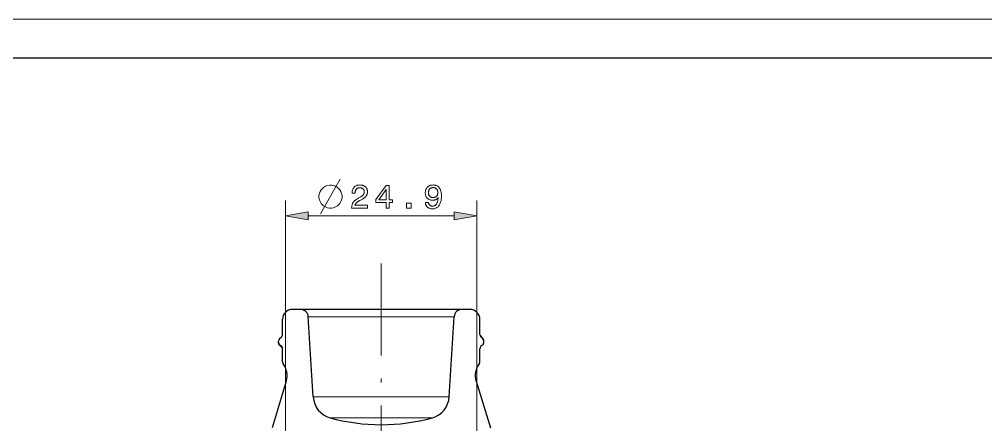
# Model space of a CAD drawing. Extents: x 0 to 297, y 0 to 529.
# Drawn here: x 106.7 to 232.5, y 367.2 to 420 of the extents above; entities that cross this region are included whole.
import ezdxf

# ---------------------------------------------------------------- set-up
doc = ezdxf.new("R2010")
doc.units = 0
doc.linetypes.add('DASHDOT', pattern=[18.5, 12, -3, 0.5, -3])

msp = doc.modelspace()

# ---------------------------------------------------------------- linework, layer by layer
at = {"color": 7, "lineweight": 13}
for p, q in [((0, 420), (297, 420)), ((141.36, 362.23), (141.36, 396.42)), ((166.26, 362.23), (166.26, 396.42))]:
    msp.add_line(p, q, dxfattribs=at)
at = {"color": 7, "lineweight": 30}
msp.add_line((20, 415), (292, 415), dxfattribs=at)
at = {"color": 7, "lineweight": 13, "ltscale": 0.474779}
msp.add_line((144.32, 394.42), (163.31, 394.42), dxfattribs=at)
at = {"color": 7, "linetype": 'DASHDOT', "lineweight": 13}
msp.add_line((153.81, 388.23), (153.81, 106.19), dxfattribs=at)
at = {"color": 7, "lineweight": 30, "ltscale": 0.026482}
for p, q in [((143.32, 382.23), (142.26, 382.23)), ((165.36, 382.23), (164.3, 382.23))]:
    msp.add_line(p, q, dxfattribs=at)
at = {"color": 7, "lineweight": 30, "ltscale": 0.492429}
msp.add_line((163.02, 382.23), (143.32, 382.23), dxfattribs=at)
at = {"color": 7, "lineweight": 30, "ltscale": 0.26173}
for p, q in [((144.96, 370.84), (144.32, 381.29)), ((162.66, 370.84), (163.3, 381.29))]:
    msp.add_line(p, q, dxfattribs=at)
at = {"color": 7, "lineweight": 13, "ltscale": 0.445577}
msp.add_line((162.14, 381.29), (144.32, 381.29), dxfattribs=at)
at = {"color": 7, "lineweight": 13, "ltscale": 0.029051}
msp.add_line((163.3, 381.29), (162.14, 381.29), dxfattribs=at)
at = {"color": 7, "lineweight": 30, "ltscale": 0.032106}
msp.add_line((164.3, 382.23), (163.02, 382.23), dxfattribs=at)
at = {"color": 7, "lineweight": 30, "ltscale": 0.048542}
msp.add_line((140.96, 378.99), (140.96, 380.93), dxfattribs=at)
at = {"color": 7, "lineweight": 30, "ltscale": 0.048541}
msp.add_line((166.66, 378.99), (166.66, 380.93), dxfattribs=at)
at = {"color": 7, "lineweight": 30, "ltscale": 0.008451}
msp.add_line((166.73, 378.79), (166.97, 378.55), dxfattribs=at)
at = {"color": 7, "lineweight": 30, "ltscale": 0.002515}
for p, q in [((140.46, 378.01), (140.46, 378.11)), ((167.16, 378.01), (167.16, 378.11))]:
    msp.add_line(p, q, dxfattribs=at)
at = {"color": 7, "lineweight": 30, "ltscale": 0.002514}
for p, q in [((140.46, 377.91), (140.46, 378.01)), ((167.16, 377.91), (167.16, 378.01))]:
    msp.add_line(p, q, dxfattribs=at)
at = {"color": 7, "lineweight": 30, "ltscale": 0.008384}
for p, q in [((140.81, 378.63), (140.58, 378.4)), ((166.81, 378.63), (167.04, 378.4))]:
    msp.add_line(p, q, dxfattribs=at)
at = {"color": 7, "lineweight": 30, "ltscale": 0.001484}
msp.add_line((140.71, 377.53), (140.66, 377.56), dxfattribs=at)
at = {"color": 7, "lineweight": 30, "ltscale": 0.001491}
msp.add_line((166.91, 377.53), (166.96, 377.56), dxfattribs=at)
at = {"color": 7, "lineweight": 30, "ltscale": 0.041642}
for p, q in [((140.96, 375.43), (140.96, 377.1)), ((166.66, 375.43), (166.66, 377.1))]:
    msp.add_line(p, q, dxfattribs=at)
at = {"color": 7, "lineweight": 30, "ltscale": 0.159415}
for p, q in [((141.45, 372.9), (139.6, 366.8)), ((166.17, 372.9), (168.02, 366.8))]:
    msp.add_line(p, q, dxfattribs=at)
at = {"color": 7, "lineweight": 13, "ltscale": 0.415577}
msp.add_line((161.58, 370.84), (144.96, 370.84), dxfattribs=at)
at = {"color": 7, "lineweight": 13, "ltscale": 0.027095}
msp.add_line((162.66, 370.84), (161.58, 370.84), dxfattribs=at)
at = {"color": 7, "lineweight": 13, "ltscale": 0.312524}
msp.add_line((159.65, 368.13), (147.15, 368.13), dxfattribs=at)
at = {"color": 7, "lineweight": 13, "ltscale": 0.020377}
msp.add_line((160.47, 368.13), (159.65, 368.13), dxfattribs=at)
at = {"color": 7, "lineweight": 13}
for points in [[(145.91, 394.67), (147.61, 397.67), (148.46, 399.17)], [(140.66, 377.56), (140.66, 377.53), (140.67, 377.49), (140.69, 377.46), (140.72, 377.43), (140.74, 377.41), (140.76, 377.39), (140.79, 377.36), (140.82, 377.34), (140.88, 377.3)], [(140.9, 377.29), (140.86, 377.31), (140.83, 377.34), (140.8, 377.36), (140.78, 377.39), (140.75, 377.42), (140.73, 377.46), (140.72, 377.48), (140.72, 377.5), (140.71, 377.51), (140.71, 377.53)]]:
    msp.add_lwpolyline(points, dxfattribs=at)
for points in [[(147.36, 398.42), (147.06, 398.42), (146.81, 398.37), (146.56, 398.27), (146.31, 398.12), (146.01, 397.82), (145.86, 397.57), (145.76, 397.32), (145.71, 397.07), (145.71, 396.77), (145.76, 396.52), (145.86, 396.27), (146.01, 396.02), (146.31, 395.72), (146.56, 395.57), (146.81, 395.47), (147.06, 395.42), (147.36, 395.42), (147.61, 395.47), (147.86, 395.57), (148.11, 395.72), (148.41, 396.02), (148.56, 396.27), (148.66, 396.52), (148.71, 396.77), (148.71, 397.07), (148.66, 397.32), (148.56, 397.57), (148.41, 397.82), (148.11, 398.12), (147.86, 398.27), (147.61, 398.37)], [(149.96, 395.42), (149.96, 395.43), (149.96, 395.52), (149.97, 395.6), (149.98, 395.68), (149.99, 395.76), (150.01, 395.84), (150.03, 395.91), (150.06, 395.98), (150.09, 396.05), (150.13, 396.11), (150.17, 396.17), (150.21, 396.23), (150.26, 396.29), (150.32, 396.35), (150.38, 396.41), (150.46, 396.47), (150.53, 396.53), (150.62, 396.59), (150.71, 396.65), (150.81, 396.71), (150.91, 396.77), (151.17, 396.9), (151.21, 396.93), (151.25, 396.96), (151.29, 396.98), (151.33, 397.01), (151.37, 397.04), (151.4, 397.06), (151.43, 397.09), (151.46, 397.12), (151.48, 397.15), (151.5, 397.18), (151.52, 397.22), (151.54, 397.25), (151.56, 397.28), (151.57, 397.32), (151.58, 397.35), (151.59, 397.39), (151.6, 397.43), (151.6, 397.47), (151.61, 397.51), (151.61, 397.55), (151.61, 397.59), (151.6, 397.64), (151.59, 397.68), (151.58, 397.72), (151.57, 397.76), (151.55, 397.8), (151.53, 397.84), (151.5, 397.87), (151.48, 397.9), (151.44, 397.93), (151.41, 397.96), (151.37, 397.98), (151.34, 398.01), (151.3, 398.03), (151.25, 398.04), (151.21, 398.06), (151.16, 398.07), (151.11, 398.07), (151.06, 398.08), (151.01, 398.08), (150.95, 398.08), (150.9, 398.07), (150.85, 398.06), (150.81, 398.05), (150.76, 398.03), (150.72, 398.01), (150.68, 397.99), (150.65, 397.96), (150.61, 397.93), (150.58, 397.89), (150.55, 397.85), (150.52, 397.81), (150.5, 397.77), (150.48, 397.72), (150.46, 397.67), (150.45, 397.62), (150.44, 397.57), (150.43, 397.51), (150.42, 397.45), (150.42, 397.38), (150.42, 397.35), (150.03, 397.35), (150.03, 397.41), (150.03, 397.5), (150.04, 397.59), (150.05, 397.67), (150.07, 397.76), (150.1, 397.83), (150.13, 397.91), (150.16, 397.98), (150.2, 398.04), (150.25, 398.1), (150.3, 398.16), (150.35, 398.21), (150.41, 398.26), (150.48, 398.3), (150.55, 398.34), (150.62, 398.37), (150.69, 398.39), (150.77, 398.41), (150.85, 398.43), (150.94, 398.43), (151.03, 398.44), (151.12, 398.43), (151.2, 398.43), (151.28, 398.41), (151.36, 398.4), (151.43, 398.38), (151.5, 398.35), (151.57, 398.32), (151.63, 398.28), (151.69, 398.24), (151.75, 398.19), (151.8, 398.14), (151.84, 398.09), (151.89, 398.03), (151.92, 397.97), (151.95, 397.91), (151.98, 397.84), (151.99, 397.77), (152.01, 397.7), (152.02, 397.62), (152.02, 397.54), (152.02, 397.48), (152.01, 397.42), (152, 397.36), (151.99, 397.31), (151.98, 397.25), (151.96, 397.2), (151.94, 397.15), (151.92, 397.1), (151.89, 397.05), (151.86, 397), (151.82, 396.95), (151.79, 396.91), (151.75, 396.87), (151.7, 396.82), (151.66, 396.78), (151.61, 396.74), (151.55, 396.7), (151.49, 396.67), (151.43, 396.63), (151.37, 396.6), (151.12, 396.47), (151.05, 396.43), (150.98, 396.39), (150.92, 396.36), (150.86, 396.32), (150.81, 396.29), (150.76, 396.26), (150.71, 396.22), (150.67, 396.19), (150.63, 396.16), (150.6, 396.13), (150.57, 396.1), (150.54, 396.07), (150.51, 396.03), (150.49, 396), (150.47, 395.97), (150.45, 395.93), (150.43, 395.9), (150.42, 395.86), (150.4, 395.83), (150.39, 395.79), (152.02, 395.79), (152.02, 395.42)], [(154.45, 395.42), (154.45, 396.16), (153.13, 396.16), (153.13, 396.54), (154.44, 398.35), (154.84, 398.35), (154.84, 396.51), (155.26, 396.51), (155.26, 396.16), (154.84, 396.16), (154.84, 395.42)], [(153.49, 396.51), (154.45, 396.51), (154.45, 397.85)], [(159.57, 396.16), (159.97, 396.16), (159.97, 396.12), (159.98, 396.07), (159.99, 396.03), (160, 396), (160.01, 395.96), (160.03, 395.92), (160.05, 395.89), (160.07, 395.86), (160.09, 395.83), (160.12, 395.81), (160.15, 395.78), (160.18, 395.76), (160.21, 395.74), (160.25, 395.73), (160.29, 395.71), (160.33, 395.7), (160.37, 395.69), (160.41, 395.69), (160.46, 395.68), (160.51, 395.68), (160.57, 395.68), (160.63, 395.69), (160.69, 395.71), (160.75, 395.72), (160.8, 395.75), (160.85, 395.78), (160.89, 395.81), (160.93, 395.85), (160.97, 395.9), (161.01, 395.95), (161.04, 396.01), (161.07, 396.07), (161.1, 396.14), (161.13, 396.21), (161.15, 396.29), (161.17, 396.37), (161.18, 396.46), (161.2, 396.56), (161.21, 396.66), (161.21, 396.77), (161.19, 396.74), (161.16, 396.71), (161.13, 396.68), (161.11, 396.65), (161.07, 396.62), (161.04, 396.6), (161.01, 396.58), (160.98, 396.56), (160.94, 396.54), (160.91, 396.52), (160.87, 396.5), (160.83, 396.49), (160.79, 396.48), (160.76, 396.47), (160.72, 396.46), (160.67, 396.45), (160.63, 396.44), (160.59, 396.44), (160.55, 396.44), (160.5, 396.44), (160.42, 396.44), (160.34, 396.45), (160.26, 396.46), (160.19, 396.48), (160.12, 396.5), (160.05, 396.53), (159.98, 396.57), (159.92, 396.61), (159.87, 396.66), (159.81, 396.71), (159.76, 396.77), (159.72, 396.83), (159.68, 396.89), (159.64, 396.96), (159.61, 397.03), (159.59, 397.1), (159.57, 397.18), (159.56, 397.26), (159.55, 397.34), (159.55, 397.43), (159.55, 397.52), (159.56, 397.6), (159.57, 397.68), (159.59, 397.76), (159.62, 397.84), (159.65, 397.91), (159.68, 397.97), (159.73, 398.04), (159.77, 398.1), (159.83, 398.16), (159.88, 398.21), (159.95, 398.26), (160.01, 398.3), (160.08, 398.34), (160.15, 398.37), (160.23, 398.39), (160.31, 398.41), (160.39, 398.43), (160.47, 398.43), (160.56, 398.44), (160.67, 398.43), (160.76, 398.42), (160.86, 398.4), (160.94, 398.38), (161.03, 398.35), (161.11, 398.31), (161.18, 398.26), (161.25, 398.2), (161.31, 398.14), (161.37, 398.07), (161.42, 398), (161.47, 397.91), (161.51, 397.82), (161.55, 397.73), (161.58, 397.63), (161.6, 397.52), (161.62, 397.4), (161.64, 397.28), (161.64, 397.15), (161.65, 397.02), (161.64, 396.86), (161.64, 396.71), (161.62, 396.57), (161.6, 396.43), (161.57, 396.3), (161.54, 396.18), (161.5, 396.07), (161.46, 395.96), (161.41, 395.86), (161.35, 395.77), (161.29, 395.69), (161.22, 395.61), (161.15, 395.55), (161.07, 395.49), (160.99, 395.44), (160.9, 395.4), (160.81, 395.37), (160.71, 395.35), (160.61, 395.34), (160.5, 395.33), (160.42, 395.33), (160.34, 395.34), (160.26, 395.35), (160.19, 395.37), (160.12, 395.39), (160.05, 395.41), (159.99, 395.44), (159.93, 395.48), (159.88, 395.51), (159.82, 395.56), (159.78, 395.6), (159.73, 395.65), (159.69, 395.71), (159.66, 395.76), (159.63, 395.82), (159.61, 395.88), (159.59, 395.95), (159.58, 396.02), (159.57, 396.09)], [(159.96, 397.43), (159.96, 397.38), (159.97, 397.32), (159.98, 397.27), (159.99, 397.22), (160, 397.17), (160.02, 397.13), (160.04, 397.08), (160.07, 397.04), (160.09, 397), (160.12, 396.97), (160.16, 396.94), (160.19, 396.91), (160.23, 396.88), (160.27, 396.86), (160.31, 396.84), (160.36, 396.82), (160.4, 396.81), (160.45, 396.8), (160.5, 396.8), (160.55, 396.79), (160.61, 396.8), (160.66, 396.8), (160.72, 396.81), (160.77, 396.82), (160.81, 396.84), (160.86, 396.86), (160.9, 396.88), (160.94, 396.9), (160.98, 396.93), (161.01, 396.97), (161.05, 397), (161.07, 397.04), (161.1, 397.08), (161.12, 397.12), (161.14, 397.17), (161.15, 397.22), (161.17, 397.27), (161.17, 397.32), (161.18, 397.38), (161.18, 397.44), (161.18, 397.5), (161.17, 397.55), (161.17, 397.61), (161.15, 397.66), (161.14, 397.71), (161.12, 397.75), (161.1, 397.8), (161.07, 397.84), (161.05, 397.88), (161.01, 397.92), (160.98, 397.95), (160.94, 397.98), (160.9, 398.01), (160.86, 398.03), (160.82, 398.05), (160.77, 398.07), (160.72, 398.08), (160.67, 398.09), (160.62, 398.09), (160.56, 398.1), (160.51, 398.09), (160.46, 398.09), (160.41, 398.08), (160.36, 398.07), (160.32, 398.05), (160.28, 398.03), (160.24, 398.01), (160.2, 397.98), (160.16, 397.95), (160.13, 397.91), (160.1, 397.88), (160.07, 397.84), (160.04, 397.79), (160.02, 397.75), (160, 397.7), (159.99, 397.65), (159.98, 397.6), (159.97, 397.55), (159.96, 397.49)], [(157.11, 395.42), (157.11, 396.06), (157.71, 396.06), (157.71, 395.42)], [(144.32, 394.94), (141.36, 394.42), (144.32, 393.9)], [(163.31, 393.9), (166.26, 394.42), (163.31, 394.94)]]:
    msp.add_lwpolyline(points, close=True, dxfattribs=at)
at = {"color": 7, "lineweight": 30}
for points in [[(140.88, 377.3), (140.81, 377.35), (140.75, 377.39), (140.7, 377.43), (140.65, 377.48), (140.6, 377.53), (140.57, 377.58), (140.54, 377.62), (140.52, 377.66), (140.49, 377.72), (140.47, 377.79), (140.46, 377.85), (140.46, 377.91)], [(167.16, 378.11), (167.16, 378.18), (167.15, 378.22), (167.13, 378.28), (167.12, 378.33), (167.1, 378.37), (167.07, 378.42), (167.04, 378.46), (167.01, 378.51), (166.97, 378.55)]]:
    msp.add_lwpolyline(points, dxfattribs=at)
for centre, radius, start, end in [((142.26, 380.93), 1.3, 90, 180), ((143.32, 381.23), 1, 3.5, 90), ((164.3, 381.23), 1, 90, 176.5), ((165.36, 380.93), 1.3, 360, 90), ((140.46, 378.99), 0.504, 315.2156, 0.0357), ((167.17, 378.99), 0.504, 179.9638, 224.7842), ((166.96, 378.98), 0.301, 178.3222, 219.295), ((140.86, 378.11), 0.404, 135.1926, 179.9966), ((140.86, 377.91), 0.403, 179.8852, 239.694), ((140.46, 377.1), 0.503, 359.9235, 59.6853), ((167.16, 377.1), 0.503, 120.3147, 180.0766), ((166.76, 377.91), 0.403, 300.306, 0.1148), ((166.76, 378.11), 0.404, 0.0034, 44.8074), ((140.66, 377.1), 0.3, 358.3457, 39.8009), ((141.46, 375.43), 0.5, 180.0002, 216.8697), ((139.06, 373.63), 2.5, 343.0848, 36.8699), ((168.56, 373.63), 2.5, 143.1301, 196.9152), ((166.16, 375.43), 0.5, 323.1303, 359.9998), ((147.95, 371.02), 3, 183.5001, 254.5546), ((159.67, 371.02), 3, 285.4454, 356.4999), ((153.81, 392.23), 25, 254.5537, 270.0015), ((153.81, 392.23), 25, 269.9985, 285.4463)]:
    msp.add_arc(centre, radius, start, end, dxfattribs=at)
at = {"color": 7, "lineweight": 13}
for centre, radius, start, end in [((166.58, 378.62), 0.228, 4.2575, 49.2636), ((166.82, 378.38), 0.224, 4.2599, 49.2843)]:
    msp.add_arc(centre, radius, start, end, dxfattribs=at)
for points in [[(144.32, 394.94), (141.36, 394.42), (144.32, 394.94), (144.32, 393.9)], [(163.31, 393.9), (166.26, 394.42), (163.31, 393.9), (163.31, 394.94)]]:
    msp.add_solid(points, dxfattribs=at)

doc.saveas('drawing.dxf')
